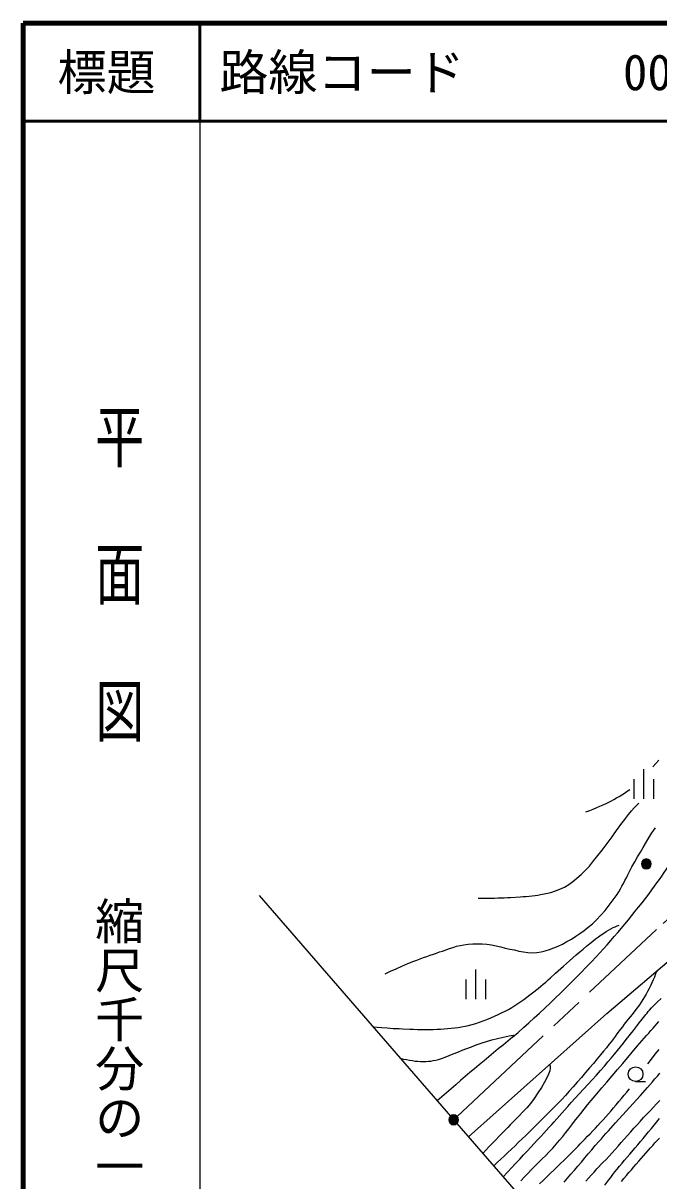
# Model space of a CAD drawing. Units: millimetres, scale not verified. Extents: x 40000 to 680000, y 20000 to 380000.
# Drawn here: x 40000 to 104803, y 262022 to 380000 of the extents above; entities that cross this region are included whole.
import ezdxf
from ezdxf.enums import TextEntityAlignment as Align

# ---------------------------------------------------------------- set-up
doc = ezdxf.new("R2010")
doc.units = ezdxf.units.MM
doc.header["$LTSCALE"] = 1000
doc.header["$PDMODE"] = 32
doc.header["$PDSIZE"] = 500
doc.linetypes.add('CHAIN', pattern=[18.5, 12, -1.5, 3.5, -1.5])
for name, color, linetype, lineweight in [('M-BGD', 7, 'Continuous', 25), ('M-BMK', 2, 'CHAIN', 13), ('M-BMK-SRVR', 3, 'Continuous', 25), ('M-TTL', 2, 'Continuous', 140), ('M-TTL-BAND', 7, 'Continuous', 25), ('M-TTL-LINE', 7, 'Continuous', 50)]:
    doc.layers.add(name, color=color, linetype=linetype, lineweight=lineweight)
doc.layers.add('M-OTRS', color=6, linetype='Continuous')
doc.layers.add('M-TTL-TXT', color=7, linetype='Continuous')
doc.styles.add('@ＭＳ ゴシック', font='')
doc.styles.add('ＭＳ ゴシック', font='')
doc.styles.get('@ＭＳ ゴシック').set_extended_font_data('@MS Gothic')
doc.styles.get('ＭＳ ゴシック').set_extended_font_data('MS Gothic')

msp = doc.modelspace()

# ---------------------------------------------------------------- hatches: boundary and pattern name
at = {"layer": 'M-BGD'}
msp.add_hatch(color=256, dxfattribs=at).paths.add_polyline_path([(104022, 294323, 1), (103022, 294323, 0.41421), (103522, 293823, 0.41421)])
at = {"layer": 'M-BMK-SRVR'}
msp.add_hatch(color=256, dxfattribs=at).paths.add_polyline_path([(84387, 268239, 1), (83387, 268239, 1)])

# ---------------------------------------------------------------- linework, layer by layer
at = {"layer": 'M-BGD'}
for p, q in [((103286, 300966), (103286, 303966)), ((102286, 300966), (102286, 302966)), ((104286, 300966), (104286, 302966)), ((103522, 294323), (103523, 294323)), ((99483, 279074), (108958, 287145)), ((86153, 280543), (86153, 283543)), ((85153, 280543), (85153, 282543)), ((87153, 280543), (87153, 282543)), ((85395, 266502), (99483, 279074)), ((102433, 272146), (103433, 272146))]:
    msp.add_line(p, q, dxfattribs=at)
for points in [[(104189, 304204), (104494, 304547), (104810, 304886)], [(97374, 299619), (97758, 299766), (98123, 299911), (98470, 300053), (98802, 300195), (99121, 300337), (99419, 300475), (99697, 300610), (99963, 300746), (100226, 300887), (100493, 301038), (100765, 301199), (101034, 301365), (101304, 301539), (101575, 301721), (101850, 301912)], [(86373, 290818), (86714, 290822), (87054, 290826), (87392, 290831), (87728, 290838), (88063, 290845), (88394, 290855), (88724, 290866), (89051, 290879), (89374, 290894), (89695, 290912), (90652, 290967), (90968, 290987), (91280, 291010), (91588, 291036), (91890, 291067), (92186, 291102), (92473, 291144), (92752, 291193), (93281, 291300), (93779, 291419), (94254, 291562), (94715, 291737), (95169, 291957), (95612, 292220), (96038, 292519), (96455, 292856), (96870, 293230), (97290, 293641), (97719, 294104), (98152, 294619), (98584, 295164), (99010, 295718), (99427, 296261), (99633, 296532), (99840, 296812), (100047, 297096), (100253, 297383), (100656, 297948), (100851, 298218), (101039, 298477), (101220, 298720), (101392, 298944), (101717, 299351), (102019, 299718), (102298, 300039), (102550, 300308), (102775, 300519)], [(76907, 283107), (77451, 283376), (78024, 283642), (78616, 283903), (79221, 284158), (79831, 284405), (80144, 284527), (80471, 284650), (80807, 284773), (81146, 284894), (81485, 285013), (81819, 285129), (82143, 285239), (82454, 285343), (82745, 285440), (83013, 285528), (83469, 285684), (83847, 285815), (84188, 285924), (84533, 286013), (84923, 286082), (85366, 286132), (85834, 286163), (86316, 286173), (86801, 286161), (87278, 286129), (87748, 286064), (88217, 285969), (88686, 285857), (89153, 285744), (89618, 285645), (90081, 285547), (90543, 285440), (91003, 285343), (91459, 285275), (91910, 285255), (92353, 285287), (92789, 285358), (93222, 285463), (93656, 285596), (94094, 285754), (94538, 285940), (94988, 286155), (95437, 286397), (95884, 286660), (96324, 286940), (96755, 287230), (97181, 287534), (97604, 287861), (98024, 288221), (98445, 288624), (98875, 289081), (99313, 289585), (99745, 290119), (100158, 290667), (100540, 291213), (100716, 291486), (100883, 291765), (101042, 292049), (101195, 292336), (101344, 292623), (101488, 292910), (101631, 293193), (101772, 293473), (101914, 293745), (102058, 294010), (102349, 294528), (102638, 295038), (102920, 295528), (103190, 295989), (103441, 296412), (103675, 296797), (103894, 297152), (104099, 297474), (104288, 297762), (104460, 298013)], [(75662, 277714), (76086, 277675), (76572, 277636), (77113, 277598), (77703, 277563), (78335, 277535), (78673, 277521), (79408, 277488), (79797, 277472), (80195, 277458), (80598, 277447), (81001, 277441), (81401, 277441), (81792, 277448), (82172, 277465), (82541, 277486), (82906, 277510), (83267, 277538), (83625, 277570), (83982, 277609), (84338, 277657), (84694, 277713), (85052, 277781), (85411, 277862), (85774, 277956), (86143, 278065), (86519, 278188), (86898, 278323), (87279, 278470), (87659, 278626), (88037, 278790), (88409, 278961), (88773, 279137), (89128, 279317), (89471, 279500), (89802, 279689), (90124, 279886), (90439, 280091), (90747, 280303), (91048, 280519), (91344, 280739), (91636, 280961), (91923, 281185), (92489, 281629), (92762, 281848), (93024, 282065), (93277, 282283), (93525, 282502), (93771, 282722), (94270, 283175), (94529, 283409), (94800, 283650), (95085, 283898), (95389, 284162), (95711, 284444), (96389, 285042), (96736, 285346), (97082, 285645), (97422, 285934), (97752, 286207), (98066, 286458), (98361, 286682), (98641, 286885), (98914, 287076), (99180, 287255), (99437, 287421), (99684, 287571), (99921, 287706), (100147, 287824), (100361, 287923), (100561, 288003), (100747, 288062)], [(104585, 283420), (104471, 283105), (104350, 282795), (104223, 282492), (104091, 282193), (103953, 281900), (103809, 281612), (103660, 281328), (103507, 281048), (103348, 280772), (103185, 280499), (102838, 279973), (102466, 279475), (102076, 278988), (101677, 278496), (101274, 277985), (101080, 277728), (100895, 277479), (100534, 276988), (100348, 276737), (100152, 276476), (99942, 276200), (99712, 275906), (99458, 275587), (99174, 275240), (98856, 274857), (98506, 274439), (98130, 273993), (97733, 273526), (97323, 273047), (96905, 272563), (96485, 272082), (96070, 271612), (95665, 271159), (95276, 270733), (94900, 270328), (94527, 269935), (94157, 269552), (93790, 269178), (93424, 268810), (93060, 268448), (92697, 268089), (91605, 267017), (91239, 266659), (90875, 266305), (90511, 265953), (90147, 265603), (89783, 265256), (89420, 264911), (89057, 264567), (88693, 264224), (88330, 263883), (87966, 263541)], [(88924, 262437), (89377, 262917), (89811, 263377), (90227, 263819), (90627, 264246), (91013, 264657), (91384, 265056), (91744, 265443), (92094, 265819), (92434, 266188), (92767, 266549), (93081, 266890), (93366, 267203), (93631, 267496), (93882, 267775), (94128, 268049), (95195, 269241), (95519, 269602), (95880, 270000), (96272, 270431), (97560, 271843), (98000, 272328), (98433, 272808), (98850, 273274), (99245, 273721), (99609, 274139), (99949, 274539), (100277, 274932), (100593, 275319), (100897, 275695), (101188, 276060), (101465, 276411), (102213, 277360), (102633, 277886), (102810, 278110), (102969, 278313), (103368, 278826), (103486, 278976), (103604, 279121), (103724, 279266), (103849, 279412), (104066, 279657), (104235, 279838), (104413, 280016), (104657, 280255), (105024, 280616)], [(90736, 262020), (91100, 262418), (91465, 262808), (91828, 263191), (92192, 263560), (92558, 263915), (92923, 264265), (93283, 264618), (93637, 264984), (93985, 265367), (94328, 265759), (94666, 266156), (94998, 266555), (95321, 266949), (95629, 267335), (95920, 267713), (96208, 268094), (96509, 268486), (96834, 268899), (97181, 269325), (97539, 269759), (97915, 270210), (98318, 270690), (98987, 271486), (99494, 272086), (100032, 272721), (100581, 273366), (101116, 273995), (102605, 275738), (102845, 276017), (103082, 276292), (103316, 276562), (103547, 276827), (103775, 277087), (103995, 277337), (104206, 277576), (104411, 277806), (104612, 278031), (104812, 278254)], [(78444, 274510), (78765, 274436), (79076, 274371), (79379, 274315), (79675, 274270), (79964, 274234), (80244, 274207), (80513, 274188), (80777, 274180), (81040, 274184), (81305, 274202), (81561, 274231), (81805, 274270), (82055, 274323), (82329, 274396), (82647, 274494), (83014, 274624), (83418, 274784), (83850, 274961), (84300, 275146), (84757, 275325), (85221, 275505), (85698, 275693), (86190, 275881), (86700, 276062), (87232, 276230), (87784, 276385), (88356, 276533), (88947, 276671), (89558, 276798), (90190, 276913)], [(103669, 273940), (104047, 274436), (104433, 274919), (104826, 275390)], [(93643, 273862), (93722, 273714), (93732, 273497), (93678, 273219), (93565, 272889), (93397, 272513), (93158, 272066), (92845, 271541), (92482, 270980), (92097, 270422), (91713, 269908), (91337, 269456), (90952, 269039), (90549, 268630), (90119, 268201), (89654, 267725), (89408, 267468), (89155, 267205), (88628, 266660), (88070, 266084), (87780, 265782), (87481, 265471), (87174, 265150), (86858, 264817)], [(95158, 261893), (95492, 262293), (95837, 262699), (96190, 263110), (96547, 263524), (96905, 263941), (97255, 264354), (97601, 264764), (97954, 265181), (98325, 265614), (98724, 266072), (98941, 266317), (99170, 266575), (99409, 266841), (99654, 267113), (99902, 267388), (100397, 267934), (101478, 269126), (102177, 269891), (102535, 270286), (102935, 270731), (103158, 270981), (103393, 271249), (103639, 271530), (104148, 272113), (104405, 272407), (104660, 272697), (104909, 272978)], [(92643, 261704), (93038, 262103), (93471, 262525), (94364, 263376), (94779, 263778), (95148, 264140), (95485, 264473), (95817, 264803), (96171, 265160), (96573, 265571), (96797, 265802), (97280, 266296), (97535, 266558), (97796, 266828), (98062, 267105), (98330, 267387), (98599, 267673), (98866, 267963), (99130, 268254), (99394, 268548), (99659, 268848), (99926, 269153), (100195, 269462), (100464, 269776), (100734, 270094), (101005, 270416), (101275, 270742), (101544, 271072), (101813, 271404)], [(97348, 262002), (97620, 262303), (97903, 262608), (98195, 262918), (98494, 263234), (99106, 263877), (99416, 264206), (99726, 264538), (100035, 264874), (100345, 265216), (100658, 265566), (100974, 265922), (101938, 267012), (102264, 267378), (102591, 267742), (102919, 268104), (103248, 268461), (103578, 268814), (103910, 269165), (104243, 269514), (104578, 269862), (104914, 270210)], [(99291, 261581), (99691, 262109), (99897, 262379), (100109, 262654), (100329, 262934), (100559, 263220), (100800, 263513), (101050, 263811), (101308, 264115), (101572, 264423), (101840, 264736), (102387, 265371), (102662, 265692), (102937, 266015), (103211, 266339), (103485, 266668), (103761, 267003), (104040, 267343), (104885, 268376)], [(100985, 261939), (101244, 262249), (101500, 262555), (101754, 262856), (102005, 263153), (102255, 263445), (102503, 263734), (102749, 264018), (102994, 264298), (103236, 264574), (103474, 264844), (103709, 265108), (103942, 265369), (104173, 265626), (104405, 265879), (104637, 266130), (104871, 266379)]]:
    msp.add_lwpolyline(points, dxfattribs=at)
msp.add_lwpolyline([(104022, 294323, 1), (103022, 294323, 0.41421), (103522, 293823, 0.41421)], format="xyb", close=True, dxfattribs=at)
msp.add_circle((102433, 272896), 750, dxfattribs=at)
for centre, radius, start, end in [((66752, 319931), 46820, 322.90662, 331.33421), ((37808, 341086), 82669, 317.13643, 323.31026), ((10419, 367668), 120830, 311.12825, 316.7321), ((244925, 85076), 246448, 128.98075, 131.31827)]:
    msp.add_arc(centre, radius, start, end, dxfattribs=at)
at = {"layer": 'M-BMK'}
msp.add_line((84252, 268582), (104558, 287629), dxfattribs=at)
msp.add_arc((146172, 242676), 61257, 116.03572, 132.79184, dxfattribs=at)
at = {"layer": 'M-BMK-SRVR'}
for p, q in [((64047, 291094), (83559, 268617)), ((84215, 267862), (103591, 245542))]:
    msp.add_line(p, q, dxfattribs=at)
msp.add_lwpolyline([(84387, 268239, 1), (83387, 268239, 1)], format="xyb", close=True, dxfattribs=at)
at = {"layer": 'M-OTRS'}
msp.add_point((83887, 268239), dxfattribs=at)
at = {"layer": 'M-TTL'}
for p, q in [((40000, 380000), (40000, 20000)), ((680000, 380000), (40000, 380000))]:
    msp.add_line(p, q, dxfattribs=at)
at = {"layer": 'M-TTL-BAND'}
msp.add_line((58000, 370000), (58000, 20000), dxfattribs=at)
at = {"layer": 'M-TTL-LINE'}
for p, q in [((58000, 380000), (58000, 370000)), ((40000, 370000), (680000, 370000))]:
    msp.add_line(p, q, dxfattribs=at)

# ---------------------------------------------------------------- texts
at = {"layer": 'M-TTL-BAND', "style": '@ＭＳ ゴシック', "width": 1.4}
msp.add_text('平  面  図', height=3666, rotation=270, dxfattribs=at).set_placement((49777, 306475), align=Align.MIDDLE_RIGHT)
at = {"layer": 'M-TTL-BAND', "style": '@ＭＳ ゴシック'}
msp.add_text('縮尺千分の一', height=3666, rotation=270, dxfattribs=at).set_placement((49777, 261030), align=Align.MIDDLE_RIGHT)
at = {"layer": 'M-TTL-TXT', "style": 'ＭＳ ゴシック'}
msp.add_text('標題', height=3666, dxfattribs=at).set_placement((48500, 375000), align=Align.MIDDLE_CENTER)
for s, p in [('路線コード', (60000, 375000)), ('009', (101142, 375000))]:
    msp.add_text(s, height=3666, dxfattribs=at).set_placement(p, align=Align.MIDDLE_LEFT)

doc.saveas('drawing.dxf')
